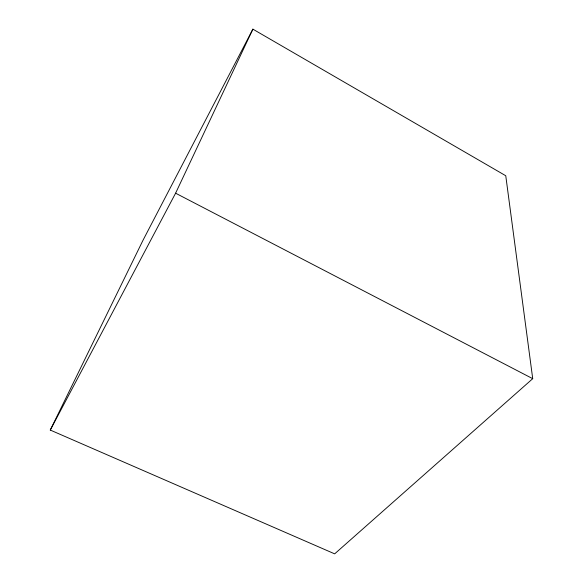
<?xml version="1.0" encoding="UTF-8"?>
<svg xmlns="http://www.w3.org/2000/svg" width="583" height="583" viewBox="0 0 583 583"><rect width="100%" height="100%" fill="white"/><g stroke="black" fill="none" stroke-linecap="round" stroke-linejoin="round"><path stroke-width="0.87" d="M50.276 430.065L175.6 193.192L252.884 29.15L505.76 175.745L532.724 378.68L334.671 553.85L50.276 430.065L143.039 240.196L252.884 29.15M175.6 193.192L532.724 378.68"/></g></svg>
